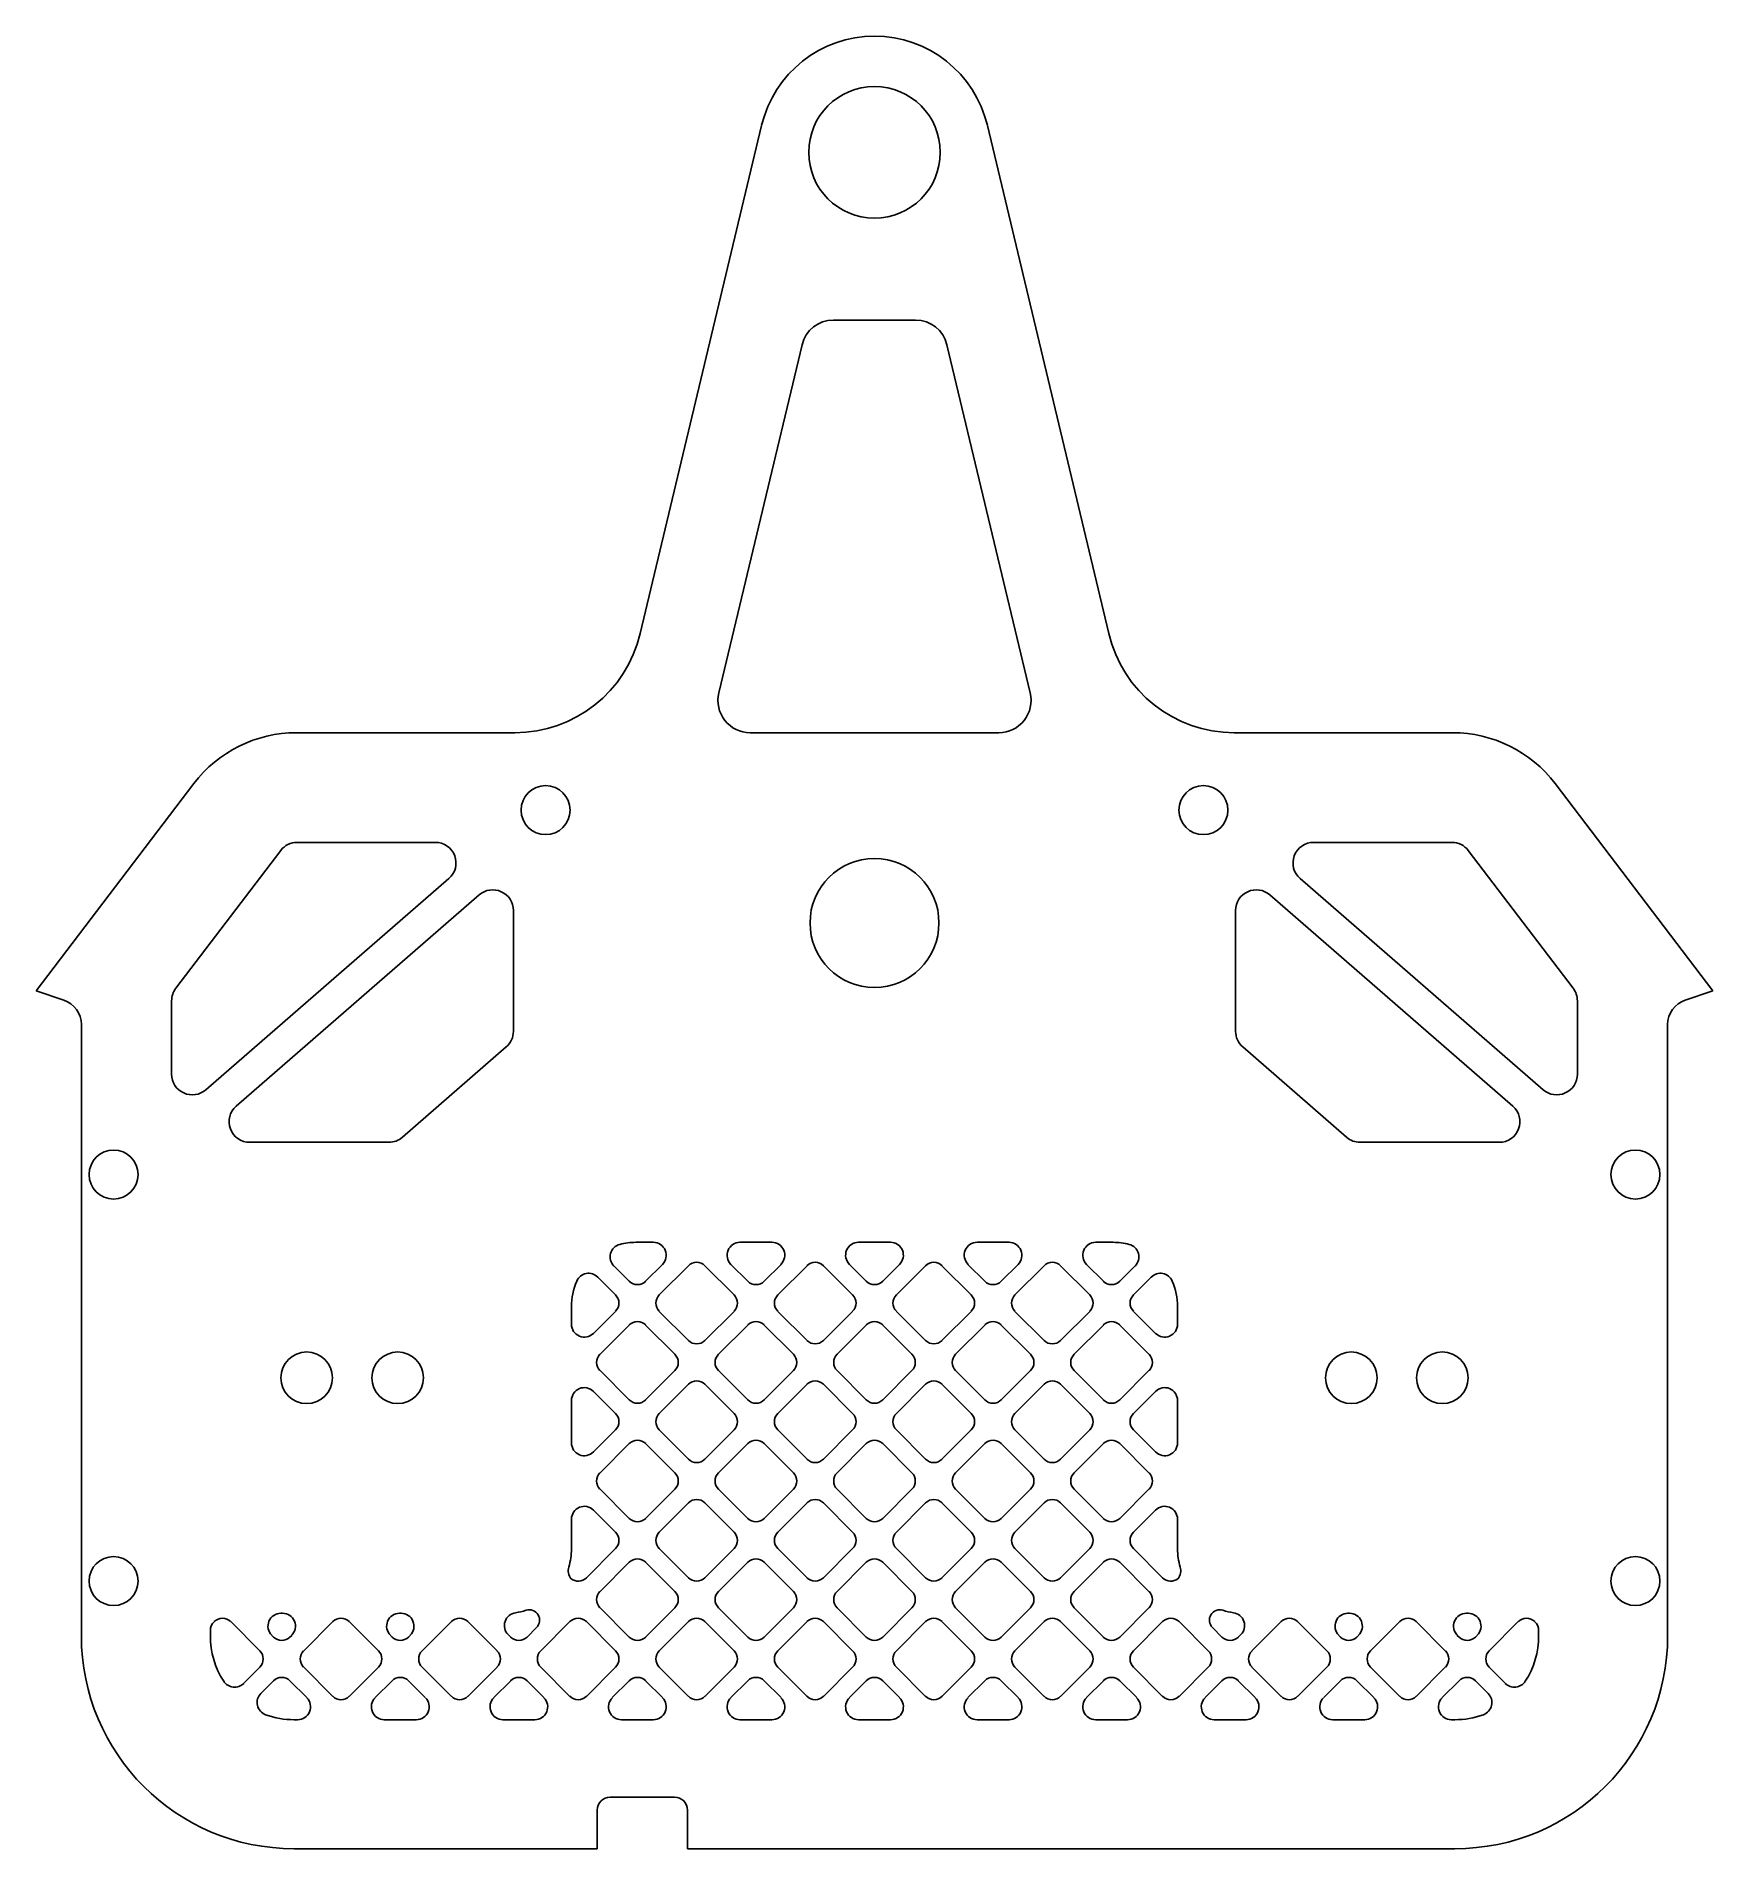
# Model space of a CAD drawing. Extents: x -65 to 65, y -42 to 99.
import ezdxf

# ---------------------------------------------------------------- set-up
doc = ezdxf.new("R2010")
doc.units = 0
doc.layers.add('VISIBLE', color=7, linetype='CONTINUOUS')

msp = doc.modelspace()

# ---------------------------------------------------------------- linework, layer by layer
at = {"layer": 'VISIBLE'}
for p, q in [((-8.75, 92.07), (-18.17, 52.68)), ((18.17, 52.68), (8.75, 92.07)), ((-3.19, 76.98), (3.19, 76.98)), ((-5.62, 75.06), (-12.07, 48.08)), ((5.62, 75.06), (12.07, 48.08)), ((-27.89, 45), (-44.82, 45)), ((-9.64, 45), (9.64, 45)), ((44.82, 45), (27.89, 45)), ((-65, 25), (-52.77, 41.06)), ((65, 25), (52.77, 41.06)), ((-54.17, 25.19), (-46.04, 35.87)), ((-44.77, 36.5), (-34.05, 36.5)), ((44.77, 36.5), (34.05, 36.5)), ((54.17, 25.19), (46.04, 35.87)), ((-51.85, 17.32), (-33, 33.69)), ((-49.5, 16.06), (-30.65, 32.43)), ((49.5, 16.06), (30.65, 32.43)), ((51.85, 17.32), (33, 33.69)), ((-28, 31.22), (-28, 21.85)), ((28, 31.22), (28, 21.85)), ((-62.86, 24.28), (-65, 25)), ((-54.5, 18.53), (-54.5, 24.22)), ((54.5, 18.53), (54.5, 24.22)), ((62.86, 24.28), (65, 25)), ((-61.5, 22.38), (-61.5, -25)), ((61.5, 22.38), (61.5, -25)), ((-36.61, 13.64), (-28.55, 20.64)), ((36.61, 13.64), (28.55, 20.64)), ((-37.66, 13.25), (-48.45, 13.25)), ((37.66, 13.25), (48.45, 13.25)), ((-17.15, 5.5), (-18.5, 5.5)), ((-7.96, 5.5), (-10.43, 5.5)), ((1.24, 5.5), (-1.24, 5.5)), ((10.43, 5.5), (7.96, 5.5)), ((18.5, 5.5), (17.15, 5.5)), ((-20.2, 3.67), (-19.02, 2.49)), ((-17.75, 2.49), (-16.44, 3.79)), ((-14.42, 3.69), (-16.69, 1.42)), ((-10.89, 1.42), (-13.15, 3.69)), ((-11.14, 3.79), (-9.83, 2.49)), ((-8.56, 2.49), (-7.25, 3.79)), ((-5.23, 3.69), (-7.5, 1.42)), ((-1.7, 1.42), (-3.96, 3.69)), ((-1.94, 3.79), (-0.64, 2.49)), ((0.64, 2.49), (1.94, 3.79)), ((3.96, 3.69), (1.7, 1.42)), ((7.5, 1.42), (5.23, 3.69)), ((7.25, 3.79), (8.56, 2.49)), ((9.83, 2.49), (11.14, 3.79)), ((13.15, 3.69), (10.89, 1.42)), ((16.69, 1.42), (14.42, 3.69)), ((16.44, 3.79), (17.75, 2.49)), ((19.02, 2.49), (20.2, 3.67)), ((-20.08, 1.42), (-21.46, 2.8)), ((21.46, 2.8), (20.08, 1.42)), ((-23.5, -0.85), (-23.5, 0.5)), ((-21.79, -1.56), (-20.08, 0.15)), ((-16.69, 0.15), (-14.42, -2.11)), ((-13.15, -2.11), (-10.89, 0.15)), ((-7.5, 0.15), (-5.23, -2.11)), ((-3.96, -2.11), (-1.7, 0.15)), ((1.7, 0.15), (3.96, -2.11)), ((5.23, -2.11), (7.5, 0.15)), ((10.89, 0.15), (13.15, -2.11)), ((14.42, -2.11), (16.69, 0.15)), ((20.08, 0.15), (21.79, -1.56)), ((23.5, -0.85), (23.5, 0.5)), ((-19.02, -0.91), (-21.28, -3.17)), ((-15.49, -3.17), (-17.75, -0.91)), ((-9.83, -0.91), (-12.09, -3.17)), ((-6.29, -3.17), (-8.56, -0.91)), ((-0.64, -0.91), (-2.9, -3.17)), ((2.9, -3.17), (0.64, -0.91)), ((8.56, -0.91), (6.29, -3.17)), ((12.09, -3.17), (9.83, -0.91)), ((17.75, -0.91), (15.49, -3.17)), ((21.28, -3.17), (19.02, -0.91)), ((-21.28, -4.44), (-19.02, -6.71)), ((-17.75, -6.71), (-15.49, -4.44)), ((-14.42, -5.5), (-16.69, -7.77)), ((-10.89, -7.77), (-13.15, -5.5)), ((-12.09, -4.44), (-9.83, -6.71)), ((-8.56, -6.71), (-6.29, -4.44)), ((-5.23, -5.5), (-7.5, -7.77)), ((-1.7, -7.77), (-3.96, -5.5)), ((-2.9, -4.44), (-0.64, -6.71)), ((0.64, -6.71), (2.9, -4.44)), ((3.96, -5.5), (1.7, -7.77)), ((7.5, -7.77), (5.23, -5.5)), ((6.29, -4.44), (8.56, -6.71)), ((9.83, -6.71), (12.09, -4.44)), ((13.15, -5.5), (10.89, -7.77)), ((16.69, -7.77), (14.42, -5.5)), ((15.49, -4.44), (17.75, -6.71)), ((19.02, -6.71), (21.28, -4.44)), ((-23.5, -10.04), (-23.5, -6.76)), ((-20.08, -7.77), (-21.79, -6.06)), ((21.79, -6.06), (20.08, -7.77)), ((23.5, -10.04), (23.5, -6.76)), ((-21.79, -10.75), (-20.08, -9.04)), ((-16.69, -9.04), (-14.42, -11.3)), ((-13.15, -11.3), (-10.89, -9.04)), ((-7.5, -9.04), (-5.23, -11.3)), ((-3.96, -11.3), (-1.7, -9.04)), ((1.7, -9.04), (3.96, -11.3)), ((5.23, -11.3), (7.5, -9.04)), ((10.89, -9.04), (13.15, -11.3)), ((14.42, -11.3), (16.69, -9.04)), ((20.08, -9.04), (21.79, -10.75)), ((-19.02, -10.1), (-21.28, -12.36)), ((-15.49, -12.36), (-17.75, -10.1)), ((-9.83, -10.1), (-12.09, -12.36)), ((-6.29, -12.36), (-8.56, -10.1)), ((-0.64, -10.1), (-2.9, -12.36)), ((2.9, -12.36), (0.64, -10.1)), ((8.56, -10.1), (6.29, -12.36)), ((12.09, -12.36), (9.83, -10.1)), ((17.75, -10.1), (15.49, -12.36)), ((21.28, -12.36), (19.02, -10.1)), ((-21.28, -13.64), (-19.02, -15.9)), ((-17.75, -15.9), (-15.49, -13.64)), ((-12.09, -13.64), (-9.83, -15.9)), ((-8.56, -15.9), (-6.29, -13.64)), ((-2.9, -13.64), (-0.64, -15.9)), ((0.64, -15.9), (2.9, -13.64)), ((6.29, -13.64), (8.56, -15.9)), ((9.83, -15.9), (12.09, -13.64)), ((15.49, -13.64), (17.75, -15.9)), ((19.02, -15.9), (21.28, -13.64)), ((-20.08, -16.96), (-21.79, -15.25)), ((-14.42, -14.7), (-16.69, -16.96)), ((-10.89, -16.96), (-13.15, -14.7)), ((-5.23, -14.7), (-7.5, -16.96)), ((-1.7, -16.96), (-3.96, -14.7)), ((3.96, -14.7), (1.7, -16.96)), ((7.5, -16.96), (5.23, -14.7)), ((13.15, -14.7), (10.89, -16.96)), ((16.69, -16.96), (14.42, -14.7)), ((21.79, -15.25), (20.08, -16.96)), ((-23.5, -18.25), (-23.5, -15.96)), ((23.5, -18.25), (23.5, -15.96)), ((-22.34, -20.5), (-20.08, -18.23)), ((-16.69, -18.23), (-14.42, -20.5)), ((-13.15, -20.5), (-10.89, -18.23)), ((-7.5, -18.23), (-5.23, -20.5)), ((-3.96, -20.5), (-1.7, -18.23)), ((1.7, -18.23), (3.96, -20.5)), ((5.23, -20.5), (7.5, -18.23)), ((10.89, -18.23), (13.15, -20.5)), ((14.42, -20.5), (16.69, -18.23)), ((20.08, -18.23), (22.34, -20.5)), ((-19.02, -19.29), (-21.28, -21.56)), ((-15.49, -21.56), (-17.75, -19.29)), ((-9.83, -19.29), (-12.09, -21.56)), ((-6.29, -21.56), (-8.56, -19.29)), ((-0.64, -19.29), (-2.9, -21.56)), ((2.9, -21.56), (0.64, -19.29)), ((8.56, -19.29), (6.29, -21.56)), ((12.09, -21.56), (9.83, -19.29)), ((17.75, -19.29), (15.49, -21.56)), ((21.28, -21.56), (19.02, -19.29)), ((-46.03, -23.25), (-45.9, -23.25)), ((-36.83, -23.25), (-36.71, -23.25)), ((-21.28, -22.83), (-19.02, -25.09)), ((-17.75, -25.09), (-15.49, -22.83)), ((-12.09, -22.83), (-9.83, -25.09)), ((-8.56, -25.09), (-6.29, -22.83)), ((-2.9, -22.83), (-0.64, -25.09)), ((0.64, -25.09), (2.9, -22.83)), ((6.29, -22.83), (8.56, -25.09)), ((9.83, -25.09), (12.09, -22.83)), ((15.49, -22.83), (17.75, -25.09)), ((19.02, -25.09), (21.28, -22.83)), ((36.83, -23.25), (36.71, -23.25)), ((46.03, -23.25), (45.9, -23.25)), ((-51.5, -25), (-51.5, -24.61)), ((-51.19, -23.89), (-51.21, -23.9)), ((-47.66, -26.15), (-49.92, -23.89)), ((-46.73, -24.96), (-46.6, -25.09)), ((-45.33, -25.09), (-45.19, -24.96)), ((-42, -23.89), (-44.26, -26.15)), ((-38.47, -26.15), (-40.73, -23.89)), ((-37.54, -24.96), (-37.41, -25.09)), ((-36.13, -25.09), (-36, -24.96)), ((-32.81, -23.89), (-35.07, -26.15)), ((-29.27, -26.15), (-31.54, -23.89)), ((-28.4, -24.9), (-28.21, -25.09)), ((-26.94, -25.09), (-26.2, -24.35)), ((-23.62, -23.89), (-25.88, -26.15)), ((-20.08, -26.15), (-22.34, -23.89)), ((-14.42, -23.89), (-16.69, -26.15)), ((-10.89, -26.15), (-13.15, -23.89)), ((-5.23, -23.89), (-7.5, -26.15)), ((-1.7, -26.15), (-3.96, -23.89)), ((3.96, -23.89), (1.7, -26.15)), ((7.5, -26.15), (5.23, -23.89)), ((13.15, -23.89), (10.89, -26.15)), ((16.69, -26.15), (14.42, -23.89)), ((22.34, -23.89), (20.08, -26.15)), ((25.88, -26.15), (23.62, -23.89)), ((26.2, -24.35), (26.94, -25.09)), ((28.21, -25.09), (28.4, -24.9)), ((31.54, -23.89), (29.27, -26.15)), ((35.07, -26.15), (32.81, -23.89)), ((36, -24.96), (36.13, -25.09)), ((37.41, -25.09), (37.54, -24.96)), ((40.73, -23.89), (38.47, -26.15)), ((44.26, -26.15), (42, -23.89)), ((45.19, -24.96), (45.33, -25.09)), ((46.6, -25.09), (46.73, -24.96)), ((49.92, -23.89), (47.66, -26.15)), ((51.21, -23.9), (51.19, -23.89)), ((51.5, -25), (51.5, -24.61)), ((-48.92, -28.68), (-47.66, -27.42)), ((-44.26, -27.42), (-42, -29.69)), ((-40.73, -29.69), (-38.47, -27.42)), ((-35.07, -27.42), (-32.81, -29.69)), ((-31.54, -29.69), (-29.27, -27.42)), ((-25.88, -27.42), (-23.62, -29.69)), ((-22.34, -29.69), (-20.08, -27.42)), ((-16.69, -27.42), (-14.42, -29.69)), ((-13.15, -29.69), (-10.89, -27.42)), ((-7.5, -27.42), (-5.23, -29.69)), ((-3.96, -29.69), (-1.7, -27.42)), ((1.7, -27.42), (3.96, -29.69)), ((5.23, -29.69), (7.5, -27.42)), ((10.89, -27.42), (13.15, -29.69)), ((14.42, -29.69), (16.69, -27.42)), ((20.08, -27.42), (22.34, -29.69)), ((23.62, -29.69), (25.88, -27.42)), ((29.27, -27.42), (31.54, -29.69)), ((32.81, -29.69), (35.07, -27.42)), ((38.47, -27.42), (40.73, -29.69)), ((42, -29.69), (44.26, -27.42)), ((47.66, -27.42), (48.92, -28.68)), ((-46.6, -28.49), (-47.58, -29.47)), ((-44.02, -29.79), (-45.33, -28.49)), ((-37.41, -28.49), (-38.71, -29.79)), ((-34.83, -29.79), (-36.13, -28.49)), ((-28.21, -28.49), (-29.52, -29.79)), ((-25.63, -29.79), (-26.94, -28.49)), ((-19.02, -28.49), (-20.33, -29.79)), ((-16.44, -29.79), (-17.75, -28.49)), ((-9.83, -28.49), (-11.14, -29.79)), ((-7.25, -29.79), (-8.56, -28.49)), ((-0.64, -28.49), (-1.94, -29.79)), ((1.94, -29.79), (0.64, -28.49)), ((8.56, -28.49), (7.25, -29.79)), ((11.14, -29.79), (9.83, -28.49)), ((17.75, -28.49), (16.44, -29.79)), ((20.33, -29.79), (19.02, -28.49)), ((26.94, -28.49), (25.63, -29.79)), ((29.52, -29.79), (28.21, -28.49)), ((36.13, -28.49), (34.83, -29.79)), ((38.71, -29.79), (37.41, -28.49)), ((45.33, -28.49), (44.02, -29.79)), ((47.58, -29.47), (46.6, -28.49)), ((-44.73, -31.5), (-45, -31.5)), ((-35.53, -31.5), (-38.01, -31.5)), ((-26.34, -31.5), (-28.81, -31.5)), ((-17.15, -31.5), (-19.62, -31.5)), ((-7.96, -31.5), (-10.43, -31.5)), ((1.24, -31.5), (-1.24, -31.5)), ((10.43, -31.5), (7.96, -31.5)), ((19.62, -31.5), (17.15, -31.5)), ((28.81, -31.5), (26.34, -31.5)), ((38.01, -31.5), (35.53, -31.5)), ((45, -31.5), (44.73, -31.5)), ((-15.5, -37.5), (-20.5, -37.5)), ((-21.5, -41.5), (-21.5, -38.5)), ((-14.5, -41.5), (-14.5, -38.5)), ((-21.5, -41.5), (-45, -41.5)), ((45, -41.5), (-14.5, -41.5))]:
    msp.add_line(p, q, dxfattribs=at)
for centre, radius in [((0, 89.98), 5.1), ((-25.5, 39), 1.9), ((25.5, 39), 1.9), ((0, 30.25), 5), ((-59, 10.75), 1.9), ((59, 10.75), 1.9), ((-44.03, -5), 2), ((-36.97, -5), 2), ((36.97, -5), 2), ((44.03, -5), 2), ((-59, -20.75), 1.9), ((59, -20.75), 1.9)]:
    msp.add_circle(centre, radius, dxfattribs=at)
for centre, radius, start, end in [((0, 89.98), 9, 13.4387, 166.5613), ((-3.19, 74.48), 2.5, 90, 166.5613), ((3.19, 74.48), 2.5, 13.4387, 90), ((-27.89, 55), 10, 270, 346.5613), ((27.89, 55), 10, 193.4387, 270), ((-9.64, 47.5), 2.5, 166.5613, 270), ((9.64, 47.5), 2.5, 270, 13.4387), ((-44.82, 35), 10, 90, 142.7098), ((44.82, 35), 10, 37.2902, 90), ((-44.77, 34.9), 1.6, 90, 142.7098), ((-34.05, 34.9), 1.6, 310.9766, 90), ((34.05, 34.9), 1.6, 90, 229.0234), ((44.77, 34.9), 1.6, 37.2902, 90), ((-29.6, 31.22), 1.6, 0, 130.9766), ((29.6, 31.22), 1.6, 49.0234, 180), ((-63.5, 22.38), 2, 0, 71.3549), ((-52.9, 24.22), 1.6, 142.7098, 180), ((52.9, 24.22), 1.6, 0, 37.2902), ((63.5, 22.38), 2, 108.6451, 180), ((-29.6, 21.85), 1.6, 310.9766, 0), ((29.6, 21.85), 1.6, 180, 229.0234), ((-52.9, 18.53), 1.6, 180, 310.9766), ((52.9, 18.53), 1.6, 229.0234, 0), ((-48.45, 14.85), 1.6, 130.9766, 270), ((48.45, 14.85), 1.6, 270, 49.0234), ((-37.66, 14.85), 1.6, 270, 310.9766), ((37.66, 14.85), 1.6, 229.0234, 270), ((-19.5, 4.37), 1, 104.4105, 225), ((-18.5, 0.5), 5, 90, 104.4105), ((-17.15, 4.5), 1, 315, 90), ((-10.43, 4.5), 1, 90, 225), ((-7.96, 4.5), 1, 315, 90), ((-1.24, 4.5), 1, 90, 225), ((1.24, 4.5), 1, 315, 90), ((7.96, 4.5), 1, 90, 225), ((10.43, 4.5), 1, 315, 90), ((17.15, 4.5), 1, 90, 225), ((18.5, 0.5), 5, 75.5895, 90), ((19.5, 4.37), 1, 315, 75.5895), ((-22.17, 2.1), 1, 45, 156.4763), ((-13.79, 3.05), 0.9, 45, 135), ((-4.6, 3.05), 0.9, 45, 135), ((4.6, 3.05), 0.9, 45, 135), ((13.79, 3.05), 0.9, 45, 135), ((22.17, 2.1), 1, 23.5237, 135), ((-18.5, 0.5), 5, 156.4763, 180), ((-20.72, 0.79), 0.9, 315, 45), ((-18.38, 3.12), 0.9, 225, 315), ((-16.05, 0.79), 0.9, 135, 225), ((-11.53, 0.79), 0.9, 315, 45), ((-9.19, 3.12), 0.9, 225, 315), ((-6.86, 0.79), 0.9, 135, 225), ((-2.33, 0.79), 0.9, 315, 45), ((0, 3.12), 0.9, 225, 315), ((2.33, 0.79), 0.9, 135, 225), ((6.86, 0.79), 0.9, 315, 45), ((9.19, 3.12), 0.9, 225, 315), ((11.53, 0.79), 0.9, 135, 225), ((16.05, 0.79), 0.9, 315, 45), ((18.38, 3.12), 0.9, 225, 315), ((20.72, 0.79), 0.9, 135, 225), ((18.5, 0.5), 5, 0, 23.5237), ((-22.5, -0.85), 1, 180, 315), ((-18.38, -1.54), 0.9, 45, 135), ((-9.19, -1.54), 0.9, 45, 135), ((0, -1.54), 0.9, 45, 135), ((9.19, -1.54), 0.9, 45, 135), ((18.38, -1.54), 0.9, 45, 135), ((22.5, -0.85), 1, 225, 0), ((-13.79, -1.47), 0.9, 225, 315), ((-4.6, -1.47), 0.9, 225, 315), ((4.6, -1.47), 0.9, 225, 315), ((13.79, -1.47), 0.9, 225, 315), ((-20.65, -3.81), 0.9, 135, 225), ((-16.12, -3.81), 0.9, 315, 45), ((-11.46, -3.81), 0.9, 135, 225), ((-6.93, -3.81), 0.9, 315, 45), ((-2.26, -3.81), 0.9, 135, 225), ((2.26, -3.81), 0.9, 315, 45), ((6.93, -3.81), 0.9, 135, 225), ((11.46, -3.81), 0.9, 315, 45), ((16.12, -3.81), 0.9, 135, 225), ((20.65, -3.81), 0.9, 315, 45), ((-13.79, -6.14), 0.9, 45, 135), ((-4.6, -6.14), 0.9, 45, 135), ((4.6, -6.14), 0.9, 45, 135), ((13.79, -6.14), 0.9, 45, 135), ((-22.5, -6.76), 1, 45, 180), ((-18.38, -6.07), 0.9, 225, 315), ((-9.19, -6.07), 0.9, 225, 315), ((0, -6.07), 0.9, 225, 315), ((9.19, -6.07), 0.9, 225, 315), ((18.38, -6.07), 0.9, 225, 315), ((22.5, -6.76), 1, 0, 135), ((-20.72, -8.4), 0.9, 315, 45), ((-16.05, -8.4), 0.9, 135, 225), ((-11.53, -8.4), 0.9, 315, 45), ((-6.86, -8.4), 0.9, 135, 225), ((-2.33, -8.4), 0.9, 315, 45), ((2.33, -8.4), 0.9, 135, 225), ((6.86, -8.4), 0.9, 315, 45), ((11.53, -8.4), 0.9, 135, 225), ((16.05, -8.4), 0.9, 315, 45), ((20.72, -8.4), 0.9, 135, 225), ((-22.5, -10.04), 1, 180, 315), ((-18.38, -10.74), 0.9, 45, 135), ((-9.19, -10.74), 0.9, 45, 135), ((0, -10.74), 0.9, 45, 135), ((9.19, -10.74), 0.9, 45, 135), ((18.38, -10.74), 0.9, 45, 135), ((22.5, -10.04), 1, 225, 0), ((-20.65, -13), 0.9, 135, 225), ((-16.12, -13), 0.9, 315, 45), ((-13.79, -10.67), 0.9, 225, 315), ((-11.46, -13), 0.9, 135, 225), ((-6.93, -13), 0.9, 315, 45), ((-4.6, -10.67), 0.9, 225, 315), ((-2.26, -13), 0.9, 135, 225), ((2.26, -13), 0.9, 315, 45), ((4.6, -10.67), 0.9, 225, 315), ((6.93, -13), 0.9, 135, 225), ((11.46, -13), 0.9, 315, 45), ((13.79, -10.67), 0.9, 225, 315), ((16.12, -13), 0.9, 135, 225), ((20.65, -13), 0.9, 315, 45), ((-22.5, -15.96), 1, 45, 180), ((-13.79, -15.33), 0.9, 45, 135), ((-4.6, -15.33), 0.9, 45, 135), ((4.6, -15.33), 0.9, 45, 135), ((13.79, -15.33), 0.9, 45, 135), ((22.5, -15.96), 1, 0, 135), ((-18.38, -15.26), 0.9, 225, 315), ((-9.19, -15.26), 0.9, 225, 315), ((0, -15.26), 0.9, 225, 315), ((9.19, -15.26), 0.9, 225, 315), ((18.38, -15.26), 0.9, 225, 315), ((-28.5, -18.25), 5, 343.5207, 0), ((-20.72, -17.6), 0.9, 315, 45), ((-16.05, -17.6), 0.9, 135, 225), ((-11.53, -17.6), 0.9, 315, 45), ((-6.86, -17.6), 0.9, 135, 225), ((-2.33, -17.6), 0.9, 315, 45), ((2.33, -17.6), 0.9, 135, 225), ((6.86, -17.6), 0.9, 315, 45), ((11.53, -17.6), 0.9, 135, 225), ((16.05, -17.6), 0.9, 315, 45), ((20.72, -17.6), 0.9, 135, 225), ((28.5, -18.25), 5, 180, 196.4793), ((-18.38, -19.93), 0.9, 45, 135), ((-9.19, -19.93), 0.9, 45, 135), ((0, -19.93), 0.9, 45, 135), ((9.19, -19.93), 0.9, 45, 135), ((18.38, -19.93), 0.9, 45, 135), ((-22.75, -19.95), 1, 163.5207, 218.1725), ((-22.98, -19.86), 0.9, 232.1973, 315), ((-13.79, -19.86), 0.9, 225, 315), ((-4.6, -19.86), 0.9, 225, 315), ((4.6, -19.86), 0.9, 225, 315), ((13.79, -19.86), 0.9, 225, 315), ((22.98, -19.86), 0.9, 225, 307.8027), ((22.75, -19.95), 1, 321.8275, 16.4793), ((-20.65, -22.19), 0.9, 135, 225), ((-16.12, -22.19), 0.9, 315, 45), ((-11.46, -22.19), 0.9, 135, 225), ((-6.93, -22.19), 0.9, 315, 45), ((-2.26, -22.19), 0.9, 135, 225), ((2.26, -22.19), 0.9, 315, 45), ((6.93, -22.19), 0.9, 135, 225), ((11.46, -22.19), 0.9, 315, 45), ((16.12, -22.19), 0.9, 135, 225), ((20.65, -22.19), 0.9, 315, 45), ((-50.56, -24.53), 0.9, 45, 135), ((-46.03, -24.25), 1, 90, 225), ((-45.9, -24.25), 1, 315, 90), ((-41.37, -24.53), 0.9, 45, 135), ((-36.83, -24.25), 1, 90, 225), ((-36.71, -24.25), 1, 315, 90), ((-32.17, -24.53), 0.9, 45, 135), ((-27.7, -24.2), 1, 97.7094, 225), ((-28.5, -18.25), 5, 277.7094, 287.4054), ((-26.77, -23.78), 0.8, 315, 107.4054), ((-22.98, -24.53), 0.9, 45, 135), ((-13.79, -24.53), 0.9, 45, 135), ((-4.6, -24.53), 0.9, 45, 135), ((4.6, -24.53), 0.9, 45, 135), ((13.79, -24.53), 0.9, 45, 135), ((22.98, -24.53), 0.9, 45, 135), ((26.77, -23.78), 0.8, 72.5946, 225), ((28.5, -18.25), 5, 252.5946, 262.2906), ((27.7, -24.2), 1, 315, 82.2906), ((32.17, -24.53), 0.9, 45, 135), ((36.71, -24.25), 1, 90, 225), ((36.83, -24.25), 1, 315, 90), ((41.37, -24.53), 0.9, 45, 135), ((45.9, -24.25), 1, 90, 225), ((46.03, -24.25), 1, 315, 90), ((50.56, -24.53), 0.9, 45, 135), ((-45, -25), 16.5, 180, 270), ((-50.5, -24.61), 1, 135, 180), ((-45, -25), 6.5, 180, 212.766), ((-45.96, -24.46), 0.9, 225, 315), ((-36.77, -24.46), 0.9, 225, 315), ((-27.58, -24.46), 0.9, 225, 315), ((-18.38, -24.46), 0.9, 225, 315), ((-9.19, -24.46), 0.9, 225, 315), ((0, -24.46), 0.9, 225, 315), ((9.19, -24.46), 0.9, 225, 315), ((18.38, -24.46), 0.9, 225, 315), ((27.58, -24.46), 0.9, 225, 315), ((36.77, -24.46), 0.9, 225, 315), ((45, -25), 16.5, 270, 0), ((45.96, -24.46), 0.9, 225, 315), ((45, -25), 6.5, 327.234, 0), ((50.5, -24.61), 1, 0, 45), ((-48.3, -26.79), 0.9, 315, 45), ((-43.63, -26.79), 0.9, 135, 225), ((-39.1, -26.79), 0.9, 315, 45), ((-34.44, -26.79), 0.9, 135, 225), ((-29.91, -26.79), 0.9, 315, 45), ((-25.24, -26.79), 0.9, 135, 225), ((-20.72, -26.79), 0.9, 315, 45), ((-16.05, -26.79), 0.9, 135, 225), ((-11.53, -26.79), 0.9, 315, 45), ((-6.86, -26.79), 0.9, 135, 225), ((-2.33, -26.79), 0.9, 315, 45), ((2.33, -26.79), 0.9, 135, 225), ((6.86, -26.79), 0.9, 315, 45), ((11.53, -26.79), 0.9, 135, 225), ((16.05, -26.79), 0.9, 315, 45), ((20.72, -26.79), 0.9, 135, 225), ((25.24, -26.79), 0.9, 315, 45), ((29.91, -26.79), 0.9, 135, 225), ((34.44, -26.79), 0.9, 315, 45), ((39.1, -26.79), 0.9, 135, 225), ((43.63, -26.79), 0.9, 315, 45), ((48.3, -26.79), 0.9, 135, 225), ((-49.62, -27.98), 1, 212.766, 315), ((-46.87, -30.17), 1, 135, 250.1164), ((-45.96, -29.12), 0.9, 45, 135), ((-36.77, -29.12), 0.9, 45, 135), ((-27.58, -29.12), 0.9, 45, 135), ((-18.38, -29.12), 0.9, 45, 135), ((-9.19, -29.12), 0.9, 45, 135), ((0, -29.12), 0.9, 45, 135), ((9.19, -29.12), 0.9, 45, 135), ((18.38, -29.12), 0.9, 45, 135), ((27.58, -29.12), 0.9, 45, 135), ((36.77, -29.12), 0.9, 45, 135), ((45.96, -29.12), 0.9, 45, 135), ((46.87, -30.17), 1, 289.8836, 45), ((49.62, -27.98), 1, 225, 327.234), ((-44.73, -30.5), 1, 270, 45), ((-41.37, -29.05), 0.9, 225, 315), ((-38.01, -30.5), 1, 135, 270), ((-35.53, -30.5), 1, 270, 45), ((-32.17, -29.05), 0.9, 225, 315), ((-28.81, -30.5), 1, 135, 270), ((-26.34, -30.5), 1, 270, 45), ((-22.98, -29.05), 0.9, 225, 315), ((-19.62, -30.5), 1, 135, 270), ((-17.15, -30.5), 1, 270, 45), ((-13.79, -29.05), 0.9, 225, 315), ((-10.43, -30.5), 1, 135, 270), ((-7.96, -30.5), 1, 270, 45), ((-4.6, -29.05), 0.9, 225, 315), ((-1.24, -30.5), 1, 135, 270), ((1.24, -30.5), 1, 270, 45), ((4.6, -29.05), 0.9, 225, 315), ((7.96, -30.5), 1, 135, 270), ((10.43, -30.5), 1, 270, 45), ((13.79, -29.05), 0.9, 225, 315), ((17.15, -30.5), 1, 135, 270), ((19.62, -30.5), 1, 270, 45), ((22.98, -29.05), 0.9, 225, 315), ((26.34, -30.5), 1, 135, 270), ((28.81, -30.5), 1, 270, 45), ((32.17, -29.05), 0.9, 225, 315), ((35.53, -30.5), 1, 135, 270), ((38.01, -30.5), 1, 270, 45), ((41.37, -29.05), 0.9, 225, 315), ((44.73, -30.5), 1, 135, 270), ((-45, -25), 6.5, 250.1164, 270), ((45, -25), 6.5, 270, 289.8836), ((-20.5, -38.5), 1, 90, 180), ((-15.5, -38.5), 1, 0, 90)]:
    msp.add_arc(centre, radius, start, end, dxfattribs=at)

doc.saveas('drawing.dxf')
